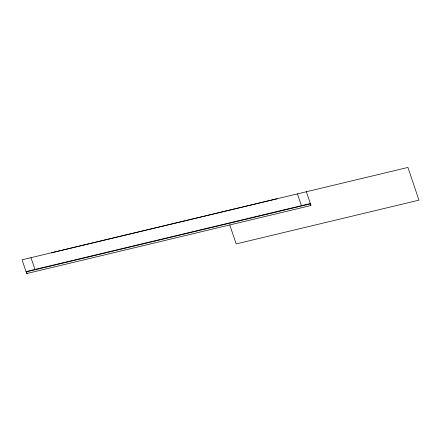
<?xml version="1.0" encoding="UTF-8"?>
<svg xmlns="http://www.w3.org/2000/svg" width="441" height="441" viewBox="0 0 441 441"><rect width="100%" height="100%" fill="white"/><g stroke="black" fill="none" stroke-linecap="round" stroke-linejoin="round"><path stroke-width="0.66" d="M26.019 271.595L310.348 203.533M306.374 191.747L311.01 205.495L26.68 273.563L22.05 259.815L407.919 167.437L418.95 200.164L236.172 243.923L229.772 224.943M310.602 205.589L310.051 203.957L26.537 271.827L27.088 273.464M297.438 193.886L301.412 205.671M277.13 198.748L51.294 252.814M30.986 257.676L34.955 269.457"/></g></svg>
